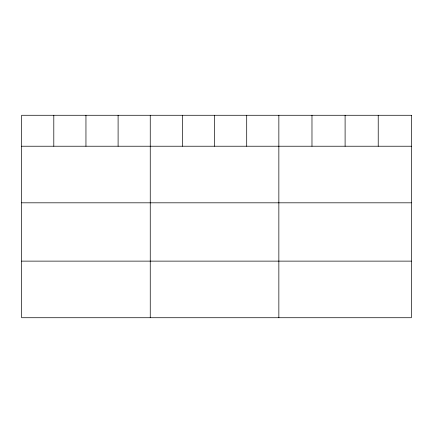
<?xml version="1.0" encoding="UTF-8"?>
<svg xmlns="http://www.w3.org/2000/svg" width="433" height="433" viewBox="0 0 433 433"><rect width="100%" height="100%" fill="white"/><g stroke="black" fill="none" stroke-linecap="round" stroke-linejoin="round"><path stroke-width="0.65" d="M21.65 146.224L411.35 146.224M21.65 202.817L411.35 202.817M21.65 261.126L411.35 261.126M378.225 115.275L378.225 146.224M345.101 115.275L345.101 146.224M311.976 115.275L311.976 146.224M278.852 115.275L278.852 317.725M246.702 115.275L246.702 146.224M214.552 115.275L214.552 146.224M182.401 115.275L182.401 146.224M150.251 115.275L150.251 317.725M118.101 115.275L118.101 146.224M85.951 115.275L85.951 146.224M53.8 115.275L53.8 146.224M411.35 115.275L21.65 115.275L21.65 317.725L411.35 317.725L411.35 115.275"/></g></svg>
